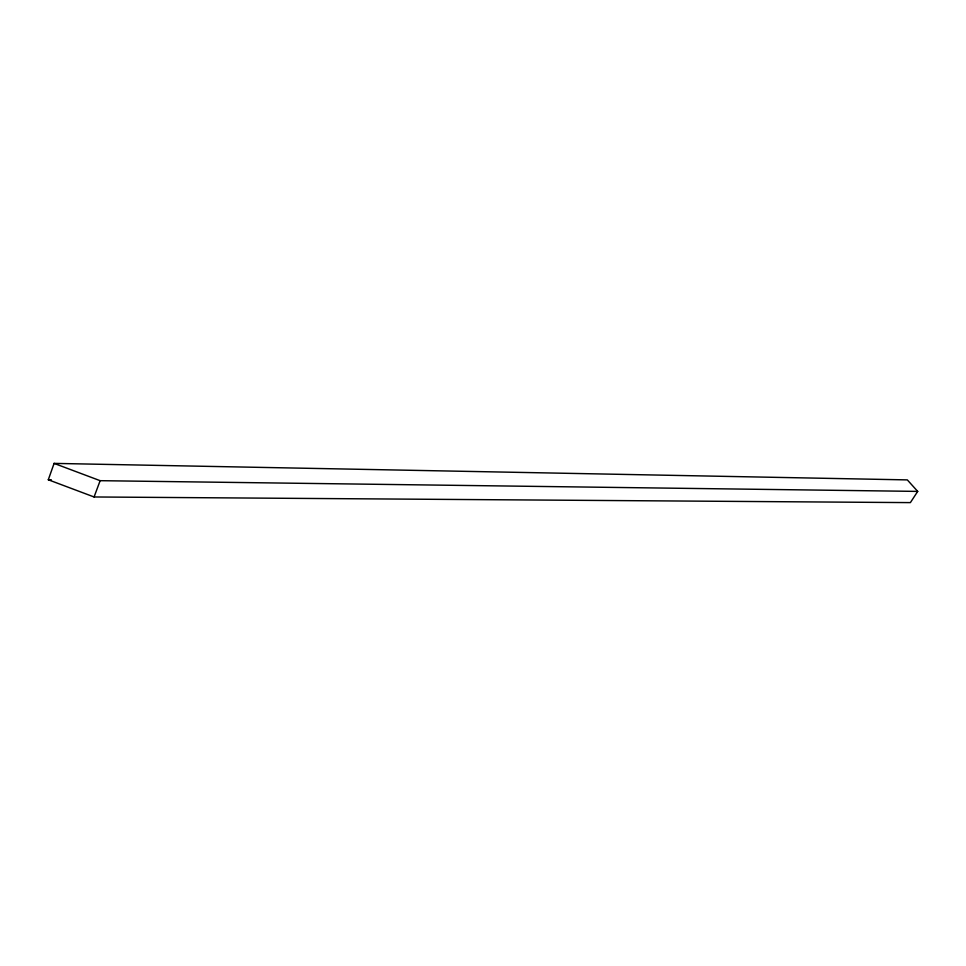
<?xml version="1.0" encoding="UTF-8"?>
<svg xmlns="http://www.w3.org/2000/svg" width="966" height="966" viewBox="0 0 966 966"><rect width="100%" height="100%" fill="white"/><g stroke="black" fill="none" stroke-linecap="round" stroke-linejoin="round"><path stroke-width="1.45" d="M48.3 479.764L54.096 463.39L907.328 479.897L917.7 491.404L910.383 502.61L94.076 496.971L48.3 479.764L51.319 479.8M94.076 496.971L100.138 480.682L917.7 491.404M54.096 463.39L100.138 480.682"/></g></svg>
